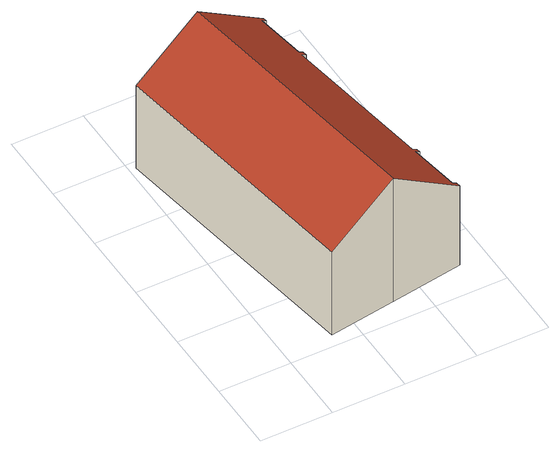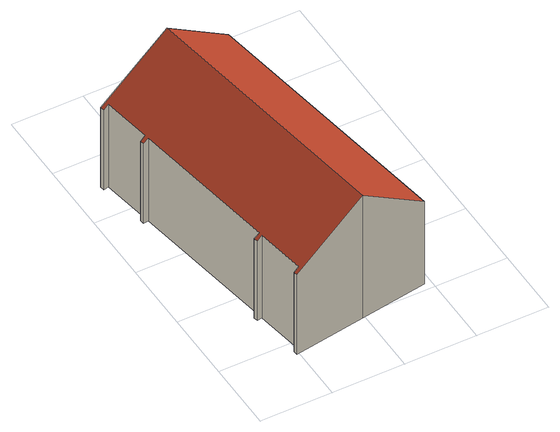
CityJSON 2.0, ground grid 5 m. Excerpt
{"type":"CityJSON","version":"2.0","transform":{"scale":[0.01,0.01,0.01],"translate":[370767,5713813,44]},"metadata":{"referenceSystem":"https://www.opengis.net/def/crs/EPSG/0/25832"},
"CityObjects":{
"building1":{"type":"Building","attributes":{"Geometrietyp2DReferenz":"3000","Gemeindeschluessel":"05513000","function":"31001_1010","roofType":"3100","measuredHeight":10.11,"storeysAboveGround":2},"address":[{"country":"Germany","locality":"Gelsenkirchen","thoroughfareNumber":"2","thoroughfareName":"Neuer Weg"}],"geometry":[{"type":"Solid","lod":"2","boundaries":[[[[0,1,2,3]],[[4,5,1,0]],[[6,7,5,4]],[[8,9,7,6]],[[10,11,9,8]],[[12,13,11,10]],[[14,15,13,12]],[[16,17,15,14]],[[18,19,17,16]],[[20,21,19,18]],[[22,23,21,20]],[[24,25,23,22]],[[26,27,25,24]],[[28,29,27,26]],[[30,31,29,28]],[[32,33,31,30]],[[34,35,33,32]],[[3,2,35,34]],[[20,18,16,14,12,10,8,6,4,0,3,34,32,30,28,22]],[[26,24,22,28]],[[1,5,7,9,11,13,15,17,19,21,23,25,27,29,31,33,35,2]]]],"semantics":{"surfaces":[{"type":"WallSurface"},{"type":"RoofSurface"},{"type":"GroundSurface"}],"values":[[0,0,0,0,0,0,0,0,0,0,0,0,0,0,0,0,0,0,1,1,2]]}}]}
},
"vertices":[
[1075,1725,683],[1075,1725,29],[1039,1719,29],[1039,1719,709],[1080,1695,683],[1080,1695,29],[1042,1690,709],[1042,1690,29],[1207,640,709],[1207,640,29],[1243,645,683],[1243,645,29],[1248,615,683],[1248,615,29],[1212,608,709],[1212,608,29],[1266,264,709],[1266,264,29],[1302,271,683],[1302,271,29],[1307,240,683],[1307,240,29],[803,163,1041],[803,163,29],[336,91,709],[336,91,29],[46,1948,709],[46,1948,29],[513,2021,1041],[513,2021,29],[1016,2100,683],[1016,2100,29],[1021,2070,682],[1021,2070,29],[984,2064,709],[984,2064,29]
]}
